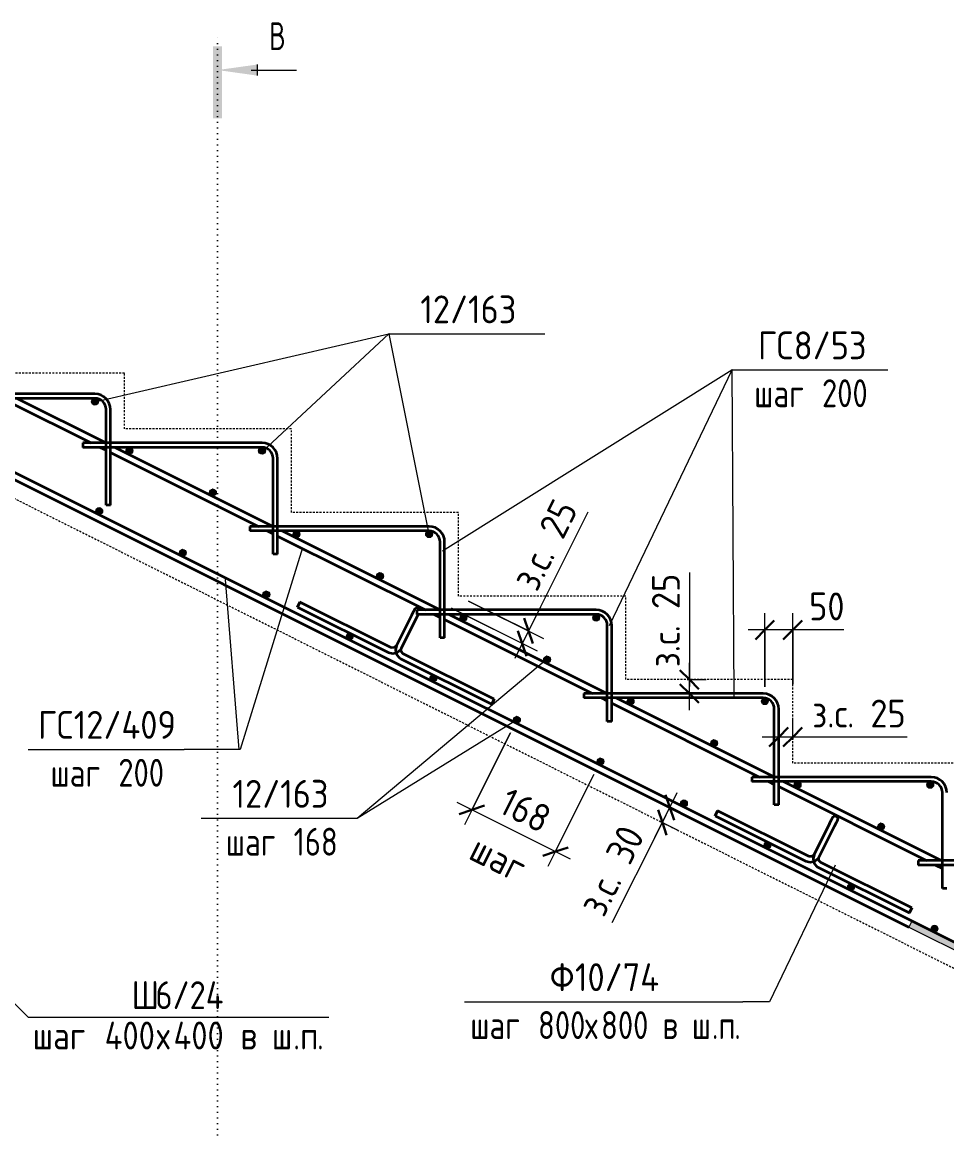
# Model space of a CAD drawing. Header units: millimetres. Extents: x -35194 to -15704, y -2621 to 78616.
# Drawn here: x -24624 to -22963, y -1434 to 560 of the extents above; entities that cross this region are included whole.
import ezdxf

# ---------------------------------------------------------------- set-up
doc = ezdxf.new("R2010")
doc.units = ezdxf.units.MM
doc.linetypes.add('01 Штриховая _4 мм_', pattern=[6, 3.5, -2.5])
doc.linetypes.add('04 Пунктир 10мм', pattern=[10, 0, -10])
for name, color, linetype, lineweight in [('AA_Dim', 7, 'Continuous', 9), ('AA_Dim-20', 7, 'Continuous', 9), ('AA_Oformlenie', 7, 'Continuous', 9), ('AA_Razrez', 7, 'Continuous', 9), ('AA_Vinoska', 7, 'Continuous', 9), ('KR_Armatura', 7, 'Continuous', 20), ('KR_Armatura_Tonkie', 7, 'Continuous', 20)]:
    doc.layers.add(name, color=color, linetype=linetype, lineweight=lineweight)
doc.layers.add('AF_Perekritie', color=7, linetype='Continuous', lineweight=60, true_color=0x006a35)
doc.layers.add('AF_Perekritie_Опалубка', color=7, linetype='Continuous', lineweight=60, true_color=0x006a35)
doc.styles.add('ISOCPEUR', font='isocpeur.TTF', dxfattribs={"width": 0.7, "height": 50})
doc.styles.add('ISOCPEUR_1', font='isocpeur.TTF', dxfattribs={"width": 0.9, "height": 50})
doc.styles.add('ISOCPEUR_2', font='isocpeur.TTF', dxfattribs={"width": 0.8, "height": 50})
doc.styles.add('ISOCPEUR_4', font='isocpeur.TTF', dxfattribs={"width": 0.85, "height": 50})
doc.dimstyles.new('00_Точн_3_знака__прозр__1', dxfattribs={"dimscale": 304.8, "dimtxt": 50.137748, "dimasz": 0.111549, "dimexe": 0.098425, "dimexo": 0.065617, "dimgap": 0.006562, "dimtad": 1, "dimdec": 3, "dimrnd": 0.001, "dimdsep": 46, "dimtxsty": 'ISOCPEUR_1', "dimblk1": 'OBLIQUE', "dimblk2": 'OBLIQUE', "dimsah": 1, "dimcen": 0.09, "dimdle": 0.098425, "dimazin": 0, "dimtfac": 1, "dimtdec": 4, "dimtix": 1, "dimtmove": 1, "dimatfit": 3, "dimfxl": 1, "dimtvp": 1, "dimtolj": 1, "dimtzin": 0, "dimlwd": 18, "dimlwe": 18, "dimarcsym": 2})
doc.dimstyles.new('05_Округл_1мм__прозр_', dxfattribs={"dimscale": 304.8, "dimtxt": 50.137748, "dimasz": 0.111549, "dimexe": 0.098425, "dimexo": 0.065617, "dimgap": 0.006562, "dimtad": 1, "dimdec": 0, "dimdsep": 46, "dimtxsty": 'ISOCPEUR_1', "dimblk1": 'OBLIQUE', "dimblk2": 'OBLIQUE', "dimsah": 1, "dimcen": 0.09, "dimdle": 0.098425, "dimazin": 0, "dimtfac": 1, "dimtdec": 4, "dimtix": 1, "dimtmove": 0, "dimatfit": 3, "dimfxl": 1, "dimtvp": 1, "dimtolj": 1, "dimtzin": 0, "dimlwd": 18, "dimlwe": 18, "dimarcsym": 2})

# ---------------------------------------------------------------- blocks, each defined once
blk = doc.blocks.new('Ktcnybwf - Лестница-3686718-А-А Арм')
at = {"layer": 'AF_Perekritie', "linetype": '01 Штриховая _4 мм_', "lineweight": 20}
for p, q in [((32180.1, -70), (31880.1, -70)), ((32180.1, -170), (32180.1, -70)), ((32480.1, -170), (32180.1, -170)), ((32480.1, -320), (32480.1, -170)), ((31880.1, -270), (31932.8, -270)), ((31932.8, -270), (34080.1, -1343.6)), ((32780.1, -320), (32480.1, -320)), ((32780.1, -470), (32780.1, -320)), ((33080.1, -470), (32780.1, -470)), ((33080.1, -620), (33080.1, -470)), ((33380.1, -620), (33080.1, -620)), ((33380.1, -770), (33380.1, -620)), ((33680.1, -770), (33380.1, -770)), ((33680.1, -920), (33680.1, -770)), ((33980.1, -920), (33680.1, -920)), ((33980.1, -1070), (33980.1, -920)), ((34280.1, -1070), (33980.1, -1070)), ((34280.1, -1340), (34280.1, -1070)), ((34080.1, -1343.6), (34080.1, -1340)), ((34080.1, -1340), (34122, -1340)), ((34134.6, -1340), (34280.1, -1340))]:
    blk.add_line(p, q, dxfattribs=at)
blk = doc.blocks.new('261_Лягушка _НесАрм_РабПлоск_ - 10 А240-3874233-А-А Арм')
at = {"layer": 'KR_Armatura_Tonkie', "lineweight": 35}
for p, q in [((32490.7, -489.7), (32495.2, -480.7)), ((32495.2, -480.7), (32490.7, -489.7)), ((32490.7, -489.7), (32654, -571.3)), ((32658.4, -562.4), (32495.2, -480.7)), ((32696.2, -503.6), (32668.5, -559)), ((32696.2, -503.6), (32668.5, -559)), ((32677.5, -563.5), (32705.2, -508)), ((32677.5, -563.5), (32705.2, -508)), ((32705.2, -508), (32707.7, -503)), ((32707.6, -503.2), (32705.2, -508)), ((32844, -655.2), (32680.8, -573.5)), ((32676.3, -582.5), (32839.6, -664.1)), ((32844, -655.2), (32839.6, -664.1)), ((32839.6, -664.1), (32844, -655.2))]:
    blk.add_line(p, q, dxfattribs=at)
at = {"layer": 'KR_Armatura_Tonkie', "lineweight": 35, "flags": 128}
for points in [[(32696.2, -503.6), (32699.2, -497.6), (32701.3, -493.5), (32701.8, -492.4)], [(32701.8, -492.4), (32701, -494.1), (32698.6, -498.7), (32696.2, -503.6)], [(32701.8, -492.4), (32705.2, -489.7), (32709.4, -490.7), (32711.3, -494.6), (32711.2, -495)], [(32654, -571.3), (32662, -573.2), (32670, -571.1), (32676.2, -565.7), (32677.5, -563.5)], [(32668.5, -559), (32664.6, -562.6), (32659.3, -562.7), (32658.4, -562.4)], [(32668.5, -559), (32666.7, -567), (32668.7, -575), (32674.2, -581.2), (32676.3, -582.5)], [(32680.8, -573.5), (32677.2, -569.6), (32677.1, -564.3), (32677.5, -563.5)]]:
    blk.add_lwpolyline(points, dxfattribs=at)
blk = doc.blocks.new('261_Лягушка _НесАрм_РабПлоск_ - 10 А240-V1-А-А Арм')
at = {"layer": 'KR_Armatura_Tonkie', "lineweight": 35}
for p, q in [((33240.7, -864.7), (33245.2, -855.7)), ((33245.2, -855.7), (33240.7, -864.7)), ((33408.4, -937.3), (33245.2, -855.7)), ((33240.7, -864.7), (33403.9, -946.3)), ((33446.2, -878.5), (33418.5, -934)), ((33446.2, -878.5), (33418.5, -934)), ((33427.4, -938.5), (33455.2, -883)), ((33427.4, -938.5), (33455.2, -883)), ((33594, -1030.1), (33430.8, -948.5)), ((33426.3, -957.5), (33589.5, -1039.1)), ((33594, -1030.1), (33589.5, -1039.1)), ((33589.5, -1039.1), (33594, -1030.1))]:
    blk.add_line(p, q, dxfattribs=at)
at = {"layer": 'KR_Armatura_Tonkie', "lineweight": 35, "flags": 128}
for points in [[(33446.2, -878.5), (33449.2, -872.6), (33451.3, -868.5), (33451.8, -867.4)], [(33451.8, -867.4), (33450.9, -869.1), (33448.6, -873.7), (33446.2, -878.5)], [(33451.8, -867.4), (33455.2, -864.7), (33459.4, -865.7), (33461.3, -869.5), (33460.7, -871.8)], [(33460.7, -871.8), (33459.9, -873.6), (33457.6, -878.2), (33455.2, -883)], [(33455.2, -883), (33458.1, -877.1), (33460.2, -872.9), (33460.7, -871.8)], [(33418.5, -934), (33414.6, -937.6), (33409.2, -937.7), (33408.4, -937.3)], [(33418.5, -934), (33416.6, -942), (33418.7, -950), (33424.1, -956.2), (33426.3, -957.5)], [(33403.9, -946.3), (33412, -948.1), (33420, -946.1), (33426.1, -940.6), (33427.4, -938.5)], [(33430.8, -948.5), (33427.2, -944.6), (33427.1, -939.3), (33427.4, -938.5)]]:
    blk.add_lwpolyline(points, dxfattribs=at)
blk = doc.blocks.new('079_Обозначение загиба стержня _ЭлУзла_ - Сплошные линии-3858659-А-А Арм')
at = {"layer": 'AA_Oformlenie'}
for points in [[(34107.5, -1323.7), (34112.8, -1313), (33594, -1053.7), (33588.6, -1064.5), (33978, -1259)], [(33976.5, -1238), (33994.6, -1213.5), (33985.1, -1208.8), (33978, -1232.8)], [(34136.1, -1350.6), (34135, -1341.3), (34132, -1332.6), (34127.1, -1324.7), (34120.6, -1318), (34112.8, -1313), (34107.5, -1323.7), (34113, -1327.3), (34117.7, -1332.1), (34121.2, -1337.7), (34123.3, -1344), (34124.1, -1350.6), (34125, -1350.6)]]:
    blk.add_hatch(color=256, dxfattribs=at).paths.add_polyline_path(points)
for p, q in [((33594, -1053.7), (33588.6, -1064.5)), ((33594, -1053.7), (33588.6, -1064.5)), ((34112.8, -1313), (33594, -1053.7)), ((34112.8, -1313), (33594, -1053.7)), ((33588.6, -1064.5), (34107.5, -1323.7)), ((33588.6, -1064.5), (34107.5, -1323.7)), ((33985.1, -1208.8), (33976.5, -1238)), ((33976.5, -1238), (33994.6, -1213.5)), ((33994.6, -1213.5), (33985.1, -1208.8)), ((34112.8, -1313), (34107.5, -1323.7)), ((34107.5, -1323.7), (34112.8, -1313)), ((34124.1, -1350.6), (34136.1, -1350.6))]:
    blk.add_line(p, q, dxfattribs=at)
for centre, radius, start, end in [((34124.1, -1278.2), 150, 106.5097, 118.7974), ((34124.1, -1278.2), 150, 90, 102.3712), ((34124.1, -1278.2), 150, 124.1972, 153.45), ((34094.1, -1350.6), 42, 360, 63.45), ((34094.1, -1350.6), 42, 360, 63.45), ((34094.1, -1350.6), 30, 360, 63.45), ((34094.1, -1350.6), 30, 360, 63.45)]:
    blk.add_arc(centre, radius, start, end, dxfattribs=at)
blk = doc.blocks.new('Разрез - Номер узла_ сзади-394133-А-А Арм')
at = {"layer": 'AA_Razrez'}
for points in [[(31020.2, 387.9), (31036.2, 387.9), (31036.2, 517), (31020.2, 517)], [(31099, 464.6), (31099, 484.4), (31028.3, 474.5)]]:
    blk.add_hatch(color=256, dxfattribs=at).paths.add_polyline_path(points)
for p, q in [((31099, 484.4), (31099, 464.6)), ((31088.3, 474.5), (31170.2, 474.5))]:
    blk.add_line(p, q, dxfattribs=at)
blk = doc.blocks.new('DIMBLOCK71-А-А Арм')
at = {"layer": 'AA_Dim-20', "color": 30, "lineweight": 18, "true_color": 0xff8000, "transparency": 16777216}
for p, q in [((-23290.2, -633), (-23290.2, -500.8)), ((-23240.2, -628.3), (-23240.2, -500.8)), ((-23210.2, -530.8), (-23320.2, -530.8)), ((-23290.2, -530.8), (-23290.2, -633)), ((-23230.7, -530.8), (-23265.2, -530.8)), ((-23240.2, -530.8), (-23240.2, -628.3)), ((-23148.3, -530.8), (-23230.7, -530.8))]:
    blk.add_line(p, q, dxfattribs=at)
at = {"layer": 'AA_Dim-20', "color": 30, "lineweight": 30, "true_color": 0xff8000, "transparency": 16777216}
for p, q in [((-23290.2, -530.8), (-23273.2, -513.8)), ((-23240.2, -530.8), (-23223.2, -513.8)), ((-23290.2, -530.8), (-23307.2, -547.8)), ((-23240.2, -530.8), (-23257.2, -547.8))]:
    blk.add_line(p, q, dxfattribs=at)
at = {"layer": 'AA_Dim-20', "color": 0, "lineweight": 18, "transparency": 16777216, "insert": (-23210.7, -463.6), "char_height": 50, "width": 74.923, "attachment_point": 1, "line_spacing_factor": 1.135194, "style": 'ISOCPEUR_1'}
blk.add_mtext('50', dxfattribs=at)
blk = doc.blocks.new('_Oblique')
at = {"color": 0, "linetype": 'ByBlock', "lineweight": -2}
blk.add_line((-0.5, -0.5), (0.5, 0.5), dxfattribs=at)
blk = doc.blocks.new('DIMBLOCK72-А-А Арм')
at = {"layer": 'AA_Dim-20', "color": 30, "lineweight": 18, "true_color": 0xff8000, "transparency": 16777216}
for p, q in [((-23608.1, -319.4), (-23693.2, -489.6)), ((-23853, -491.5), (-23699.1, -568.5)), ((-23725.9, -555.1), (-23853, -491.5)), ((-23822.3, -478.9), (-23687.9, -546.1)), ((-23714.7, -532.7), (-23822.3, -478.9)), ((-23693.2, -489.6), (-23720.3, -543.9)), ((-23701.3, -505.9), (-23739.3, -581.9))]:
    blk.add_line(p, q, dxfattribs=at)
at = {"layer": 'AA_Dim-20', "color": 30, "lineweight": 30, "true_color": 0xff8000, "transparency": 16777216}
for p, q in [((-23714.7, -532.7), (-23722.4, -509.9)), ((-23725.9, -555.1), (-23733.5, -532.3)), ((-23714.7, -532.7), (-23707.1, -555.5)), ((-23725.9, -555.1), (-23718.3, -577.9))]:
    blk.add_line(p, q, dxfattribs=at)
at = {"layer": 'AA_Dim-20', "color": 0, "lineweight": 18, "transparency": 16777216, "insert": (-23744.3, -441.7), "char_height": 50, "width": 204.335, "attachment_point": 1, "rotation": 63.4349, "line_spacing_factor": 1.135194, "style": 'ISOCPEUR_1'}
blk.add_mtext('з.с. 25', dxfattribs=at)
blk = doc.blocks.new('DIMBLOCK75-А-А Арм')
at = {"layer": 'AA_Dim-20', "color": 98, "lineweight": 18, "true_color": 0x005500, "transparency": 16777216}
for p, q in [((-23747, -715.6), (-23829.6, -880.7)), ((-23816.2, -853.9), (-23747, -715.6)), ((-23597, -790.6), (-23679.6, -955.7)), ((-23666.2, -928.9), (-23597, -790.6)), ((-23639.3, -942.3), (-23843, -840.5))]:
    blk.add_line(p, q, dxfattribs=at)
at = {"layer": 'AA_Dim-20', "color": 98, "lineweight": 30, "true_color": 0x005500, "transparency": 16777216}
for p, q in [((-23816.2, -853.9), (-23839, -861.5)), ((-23816.2, -853.9), (-23793.4, -846.3)), ((-23666.2, -928.9), (-23689, -936.5)), ((-23666.2, -928.9), (-23643.4, -921.3))]:
    blk.add_line(p, q, dxfattribs=at)
at = {"layer": 'AA_Dim-20', "color": 0, "lineweight": 18, "transparency": 16777216, "char_height": 50, "attachment_point": 1, "rotation": 333.4349, "line_spacing_factor": 1.135194, "style": 'ISOCPEUR_1'}
for s, insert, width in [('168', (-23748.8, -812.5), 101.032), ('шаг', (-23802.6, -895.8), 127.142)]:
    blk.add_mtext(s, dxfattribs=dict(at, insert=insert, width=width))
blk = doc.blocks.new('042_М_Арматуры - Диам длина поз _ Шаг-2260295-А-А Арм')
at = {"layer": 'AA_Vinoska'}
blk.add_line((30652.1, -636), (30932.1, -636), dxfattribs=at)
blk = doc.blocks.new('042_М_Арматуры - Диам длина поз _ Комментарий-2260297-А-А Арм')
at = {"layer": 'AA_Vinoska'}
blk.add_line((33600.8, -2220.4), (33880.8, -2220.4), dxfattribs=at)
blk = doc.blocks.new('042_М_Арматуры - Диам длина поз _ Комментарий полка 25-3827468-А-А Арм')
at = {"layer": 'AA_Vinoska'}
blk.add_line((30837.2, -429.9), (31337.2, -429.9), dxfattribs=at)
blk = doc.blocks.new('044_М_Универсальная с полкой - Марка_Комментарий полка 27-3828024-А-А Арм')
at = {"layer": 'AA_Vinoska'}
blk.add_line((30652.1, -1180.6), (31192.1, -1180.6), dxfattribs=at)
blk = doc.blocks.new('DIMBLOCK82-А-А Арм')
at = {"layer": 'AA_Dim-20', "color": 30, "lineweight": 18, "true_color": 0xff8000, "transparency": 16777216}
for p, q in [((-23425.8, -427.5), (-23425.8, -617.8)), ((-23425.8, -675), (-23425.8, -590)), ((-23425.8, -617.8), (-23425.8, -632.5)), ((-23429.8, -620), (-23395.8, -620)), ((-23425.8, -620), (-23429.8, -620)), ((-23429.8, -645), (-23395.8, -645)), ((-23425.8, -645), (-23429.8, -645))]:
    blk.add_line(p, q, dxfattribs=at)
at = {"layer": 'AA_Dim-20', "color": 30, "lineweight": 30, "true_color": 0xff8000, "transparency": 16777216}
for p, q in [((-23425.8, -620), (-23442.8, -603)), ((-23425.8, -645), (-23442.8, -628)), ((-23425.8, -620), (-23408.8, -637)), ((-23425.8, -645), (-23408.8, -662))]:
    blk.add_line(p, q, dxfattribs=at)
at = {"layer": 'AA_Dim-20', "color": 0, "lineweight": 18, "transparency": 16777216, "insert": (-23492.9, -597.8), "char_height": 50, "width": 204.335, "attachment_point": 1, "rotation": 90, "line_spacing_factor": 1.135194, "style": 'ISOCPEUR_1'}
blk.add_mtext('з.с. 25', dxfattribs=at)
blk = doc.blocks.new('DIMBLOCK83-А-А Арм')
at = {"layer": 'AA_Dim-20', "color": 30, "lineweight": 18, "true_color": 0xff8000, "transparency": 16777216}
for p, q in [((-23265.2, -727.2), (-23265.2, -693.1)), ((-23240.2, -727.2), (-23240.2, -693.1)), ((-23210.2, -723.1), (-23295.2, -723.1)), ((-23265.2, -723.1), (-23265.2, -727.2)), ((-23225.1, -723.1), (-23252.7, -723.1)), ((-23240.2, -723.1), (-23240.2, -727.2)), ((-23034.8, -723.1), (-23225.1, -723.1))]:
    blk.add_line(p, q, dxfattribs=at)
at = {"layer": 'AA_Dim-20', "color": 30, "lineweight": 30, "true_color": 0xff8000, "transparency": 16777216}
for p, q in [((-23265.2, -723.1), (-23248.2, -706.1)), ((-23240.2, -723.1), (-23223.2, -706.1)), ((-23265.2, -723.1), (-23282.2, -740.1)), ((-23240.2, -723.1), (-23257.2, -740.1))]:
    blk.add_line(p, q, dxfattribs=at)
at = {"layer": 'AA_Dim-20', "color": 0, "lineweight": 18, "transparency": 16777216, "insert": (-23205.1, -656), "char_height": 50, "width": 204.335, "attachment_point": 1, "line_spacing_factor": 1.135194, "style": 'ISOCPEUR_1'}
blk.add_mtext('з.с. 25', dxfattribs=at)
blk = doc.blocks.new('DIMBLOCK84-А-А Арм')
at = {"layer": 'AA_Dim-20', "color": 30, "lineweight": 18, "true_color": 0xff8000, "transparency": 16777216}
for p, q in [((-23487.6, -903.4), (-23447.4, -822.9)), ((-23464.4, -848), (-23433.9, -863.2)), ((-23460.8, -849.8), (-23464.4, -848)), ((-23479, -886.2), (-23467.5, -863.2)), ((-23477.8, -874.8), (-23447.4, -890)), ((-23474.2, -876.6), (-23477.8, -874.8)), ((-23564.1, -1056.4), (-23479, -886.2))]:
    blk.add_line(p, q, dxfattribs=at)
at = {"layer": 'AA_Dim-20', "color": 30, "lineweight": 30, "true_color": 0xff8000, "transparency": 16777216}
for p, q in [((-23460.8, -849.8), (-23468.4, -827)), ((-23474.2, -876.6), (-23481.8, -853.8)), ((-23460.8, -849.8), (-23453.2, -872.6)), ((-23474.2, -876.6), (-23466.6, -899.4))]:
    blk.add_line(p, q, dxfattribs=at)
at = {"layer": 'AA_Dim-20', "color": 0, "lineweight": 18, "transparency": 16777216, "insert": (-23624.2, -1026.4), "char_height": 50, "width": 204.335, "attachment_point": 1, "rotation": 63.4349, "line_spacing_factor": 1.135194, "style": 'ISOCPEUR_1'}
blk.add_mtext('з.с. 30', dxfattribs=at)

msp = doc.modelspace()

# ---------------------------------------------------------------- hatches: boundary and pattern name
at = {"layer": 'KR_Armatura'}
h = msp.add_hatch(color=256, dxfattribs=at)
edge = h.paths.add_edge_path()
edge.add_arc((-24493.1665, -121), 6, 0, 360)
for points in [[(-24496.1665, -126.1962), (-24490.1665, -126.1962), (-24487.1665, -121), (-24490.1665, -115.8038), (-24496.1665, -115.8038), (-24499.1665, -121)], [(-24430.9062, -215.0987), (-24425.8991, -211.7928), (-24426.2586, -205.8035), (-24431.6252, -203.1203), (-24436.6322, -206.4262), (-24436.2727, -212.4154)], [(-24196.1665, -214.1962), (-24190.1665, -214.1962), (-24187.1665, -209), (-24190.1665, -203.8038), (-24196.1665, -203.8038), (-24199.1665, -209)], [(-24280.9107, -290.0964), (-24275.9037, -286.7905), (-24276.2632, -280.8013), (-24281.6297, -278.118), (-24286.6368, -281.4239), (-24286.2773, -287.4131)], [(-24485.0186, -323.3241), (-24480.0115, -320.0182), (-24480.371, -314.029), (-24485.7375, -311.3457), (-24490.7446, -314.6516), (-24490.3851, -320.6409)], [(-24130.9153, -365.0941), (-24125.9082, -361.7882), (-24126.2677, -355.799), (-24131.6343, -353.1157), (-24136.6414, -356.4216), (-24136.2819, -362.4109)], [(-23896.1665, -364.1962), (-23890.1665, -364.1962), (-23887.1665, -359), (-23890.1665, -353.8038), (-23896.1665, -353.8038), (-23899.1665, -359)], [(-24335.0231, -398.3219), (-24330.016, -395.0159), (-24330.3755, -389.0267), (-24335.7421, -386.3434), (-24340.7492, -389.6494), (-24340.3897, -395.6386)], [(-23980.9199, -440.0919), (-23975.9128, -436.7859), (-23976.2723, -430.7967), (-23981.6388, -428.1134), (-23986.6459, -431.4194), (-23986.2864, -437.4086)], [(-24185.0277, -473.3196), (-24180.0206, -470.0136), (-24180.3801, -464.0244), (-24185.7467, -461.3411), (-24190.7537, -464.6471), (-24190.3942, -470.6363)], [(-23830.9244, -515.0896), (-23825.9174, -511.7836), (-23826.2768, -505.7944), (-23831.6434, -503.1111), (-23836.6505, -506.4171), (-23836.291, -512.4063)], [(-23596.1665, -514.1962), (-23590.1665, -514.1962), (-23587.1665, -509), (-23590.1665, -503.8038), (-23596.1665, -503.8038), (-23599.1665, -509)], [(-24035.0322, -548.3173), (-24030.0252, -545.0114), (-24030.3847, -539.0221), (-24035.7512, -536.3389), (-24040.7583, -539.6448), (-24040.3988, -545.634)], [(-23680.929, -590.0873), (-23675.9219, -586.7814), (-23676.2814, -580.7921), (-23681.648, -578.1089), (-23686.655, -581.4148), (-23686.2955, -587.404)], [(-23885.0368, -623.315), (-23880.0297, -620.0091), (-23880.3892, -614.0199), (-23885.7558, -611.3366), (-23890.7629, -614.6425), (-23890.4034, -620.6317)], [(-23530.9335, -665.085), (-23525.9265, -661.7791), (-23526.286, -655.7899), (-23531.6525, -653.1066), (-23536.6596, -656.4125), (-23536.3001, -662.4017)], [(-23293.1665, -664.1962), (-23287.1665, -664.1962), (-23284.1665, -659), (-23287.1665, -653.8038), (-23293.1665, -653.8038), (-23296.1665, -659)], [(-23735.0414, -698.3127), (-23730.0343, -695.0068), (-23730.3938, -689.0176), (-23735.7603, -686.3343), (-23740.7674, -689.6402), (-23740.4079, -695.6295)], [(-23380.9381, -740.0827), (-23375.931, -736.7768), (-23376.2905, -730.7876), (-23381.6571, -728.1043), (-23386.6642, -731.4102), (-23386.3047, -737.3995)], [(-23585.0459, -773.3105), (-23580.0388, -770.0045), (-23580.3983, -764.0153), (-23585.7649, -761.332), (-23590.772, -764.638), (-23590.4125, -770.6272)], [(-23230.9427, -815.0805), (-23225.9356, -811.7745), (-23226.2951, -805.7853), (-23231.6616, -803.102), (-23236.6687, -806.408), (-23236.3092, -812.3972)], [(-22996.1665, -814.1962), (-22990.1665, -814.1962), (-22987.1665, -809), (-22990.1665, -803.8038), (-22996.1665, -803.8038), (-22999.1665, -809)], [(-23435.0505, -848.3082), (-23430.0434, -845.0022), (-23430.4029, -839.013), (-23435.7695, -836.3297), (-23440.7765, -839.6357), (-23440.417, -845.6249)], [(-23080.9472, -890.0782), (-23075.9402, -886.7722), (-23076.2996, -880.783), (-23081.6662, -878.0997), (-23086.6733, -881.4057), (-23086.3138, -887.3949)], [(-23285.055, -923.3059), (-23280.048, -920), (-23280.4075, -914.0107), (-23285.774, -911.3275), (-23290.7811, -914.6334), (-23290.4216, -920.6226)], [(-23135.0596, -998.3036), (-23130.0525, -994.9977), (-23130.412, -989.0085), (-23135.7786, -986.3252), (-23140.7857, -989.6311), (-23140.4262, -995.6203)], [(-22985.0642, -1073.3013), (-22980.0571, -1069.9954), (-22980.4166, -1064.0062), (-22985.7831, -1061.3229), (-22990.7902, -1064.6288), (-22990.4307, -1070.6181)]]:
    msp.add_hatch(color=256, dxfattribs=at).paths.add_polyline_path(points)
h = msp.add_hatch(color=256, dxfattribs=at)
edge = h.paths.add_edge_path()
edge.add_arc((-24431.2657, -209.1095), 6, 0, 360)
h = msp.add_hatch(color=256, dxfattribs=at)
edge = h.paths.add_edge_path()
edge.add_arc((-24193.1665, -209), 6, 0, 360)
h = msp.add_hatch(color=256, dxfattribs=at)
edge = h.paths.add_edge_path()
edge.add_arc((-24281.2702, -284.1072), 6, 0, 360)
h = msp.add_hatch(color=256, dxfattribs=at)
edge = h.paths.add_edge_path()
edge.add_arc((-24485.3781, -317.3349), 6, 0, 360)
h = msp.add_hatch(color=256, dxfattribs=at)
edge = h.paths.add_edge_path()
edge.add_arc((-24131.2748, -359.1049), 6, 0, 360)
h = msp.add_hatch(color=256, dxfattribs=at)
edge = h.paths.add_edge_path()
edge.add_arc((-23893.1665, -359), 6, 0, 360)
h = msp.add_hatch(color=256, dxfattribs=at)
edge = h.paths.add_edge_path()
edge.add_arc((-24335.3826, -392.3326), 6, 0, 360)
h = msp.add_hatch(color=256, dxfattribs=at)
edge = h.paths.add_edge_path()
edge.add_arc((-23981.2794, -434.1026), 6, 0, 360)
h = msp.add_hatch(color=256, dxfattribs=at)
edge = h.paths.add_edge_path()
edge.add_arc((-24185.3872, -467.3304), 6, 0, 360)
h = msp.add_hatch(color=256, dxfattribs=at)
edge = h.paths.add_edge_path()
edge.add_arc((-23831.2839, -509.1004), 6, 0, 360)
h = msp.add_hatch(color=256, dxfattribs=at)
edge = h.paths.add_edge_path()
edge.add_arc((-23593.1665, -509), 6, 0, 360)
h = msp.add_hatch(color=256, dxfattribs=at)
edge = h.paths.add_edge_path()
edge.add_arc((-24035.3917, -542.3281), 6, 0, 360)
h = msp.add_hatch(color=256, dxfattribs=at)
edge = h.paths.add_edge_path()
edge.add_arc((-23681.2885, -584.0981), 6, 0, 360)
h = msp.add_hatch(color=256, dxfattribs=at)
edge = h.paths.add_edge_path()
edge.add_arc((-23885.3963, -617.3258), 6, 0, 360)
h = msp.add_hatch(color=256, dxfattribs=at)
edge = h.paths.add_edge_path()
edge.add_arc((-23531.293, -659.0958), 6, 0, 360)
h = msp.add_hatch(color=256, dxfattribs=at)
edge = h.paths.add_edge_path()
edge.add_arc((-23290.1665, -659), 6, 0, 360)
h = msp.add_hatch(color=256, dxfattribs=at)
edge = h.paths.add_edge_path()
edge.add_arc((-23735.4009, -692.3235), 6, 0, 360)
h = msp.add_hatch(color=256, dxfattribs=at)
edge = h.paths.add_edge_path()
edge.add_arc((-23381.2976, -734.0935), 6, 0, 360)
h = msp.add_hatch(color=256, dxfattribs=at)
edge = h.paths.add_edge_path()
edge.add_arc((-23585.4054, -767.3212), 6, 0, 360)
h = msp.add_hatch(color=256, dxfattribs=at)
edge = h.paths.add_edge_path()
edge.add_arc((-23231.3022, -809.0912), 6, 0, 360)
h = msp.add_hatch(color=256, dxfattribs=at)
edge = h.paths.add_edge_path()
edge.add_arc((-22993.1665, -809), 6, 0, 360)
h = msp.add_hatch(color=256, dxfattribs=at)
edge = h.paths.add_edge_path()
edge.add_arc((-23435.41, -842.319), 6, 0, 360)
h = msp.add_hatch(color=256, dxfattribs=at)
edge = h.paths.add_edge_path()
edge.add_arc((-23081.3067, -884.089), 6, 0, 360)
h = msp.add_hatch(color=256, dxfattribs=at)
edge = h.paths.add_edge_path()
edge.add_arc((-23285.4145, -917.3167), 6, 0, 360)
h = msp.add_hatch(color=256, dxfattribs=at)
edge = h.paths.add_edge_path()
edge.add_arc((-23135.4191, -992.3144), 6, 0, 360)
h = msp.add_hatch(color=256, dxfattribs=at)
edge = h.paths.add_edge_path()
edge.add_arc((-22985.4237, -1067.3121), 6, 0, 360)

# ---------------------------------------------------------------- linework, layer by layer
at = {"layer": 'AA_Razrez', "color": 7, "linetype": '04 Пунктир 10мм', "true_color": 0xffffff}
msp.add_line((-24272.8321, -2548.2679), (-24272.8321, 534.4979), dxfattribs=at)
at = {"layer": 'AA_Vinoska'}
for p, q in [((-24493.1665, -121), (-23965.155, 0.8077)), ((-24191.9653, -209.6853), (-23965.155, 0.8077)), ((-23964.7253, 0.8077), (-23965.155, 0.8077)), ((-23893.1665, -359), (-23964.7253, 0.8077)), ((-23869.1685, -388.5362), (-23349.3797, -63.8693)), ((-23569.1685, -523), (-23349.1576, -63.8693)), ((-23349.1576, -63.8693), (-23349.3797, -63.8693)), ((-23349.1453, -63.8693), (-23349.3797, -63.8693)), ((-23345.0355, -650.3597), (-23349.1453, -63.8693)), ((-24120.3132, -383.605), (-24232.474, -745.3236)), ((-24259.5896, -440.2259), (-24234.5996, -745.3236)), ((-23682.0766, -584.0535), (-24022.4382, -869.1697)), ((-23734.6392, -691.4607), (-24022.4382, -869.1697)), ((-24232.474, -745.3236), (-24332.9989, -745.3236)), ((-24234.5996, -745.3236), (-24332.9989, -745.3236)), ((-23163.9469, -953.1097), (-23281.8794, -1198.4184)), ((-24780.5112, -1062.1707), (-24612.9989, -1226.2339)), ((-23281.8794, -1198.4184), (-23329.5973, -1198.4184))]:
    msp.add_line(p, q, dxfattribs=at)
at = {"layer": 'KR_Armatura'}
for p, q in [((-24496.1665, -115.8038), (-24499.1665, -121)), ((-24490.1665, -115.8038), (-24496.1665, -115.8038)), ((-24487.1665, -121), (-24490.1665, -115.8038)), ((-24499.1665, -121), (-24496.1665, -126.1962)), ((-24496.1665, -126.1962), (-24490.1665, -126.1962)), ((-24490.1665, -126.1962), (-24487.1665, -121)), ((-24431.6252, -203.1203), (-24436.6322, -206.4262)), ((-24436.6322, -206.4262), (-24436.2727, -212.4154)), ((-24436.2727, -212.4154), (-24430.9062, -215.0987)), ((-24426.2586, -205.8035), (-24431.6252, -203.1203)), ((-24430.9062, -215.0987), (-24425.8991, -211.7928)), ((-24425.8991, -211.7928), (-24426.2586, -205.8035)), ((-24196.1665, -203.8038), (-24199.1665, -209)), ((-24199.1665, -209), (-24196.1665, -214.1962)), ((-24190.1665, -203.8038), (-24196.1665, -203.8038)), ((-24196.1665, -214.1962), (-24190.1665, -214.1962)), ((-24187.1665, -209), (-24190.1665, -203.8038)), ((-24190.1665, -214.1962), (-24187.1665, -209)), ((-24281.6297, -278.118), (-24286.6368, -281.4239)), ((-24276.2632, -280.8013), (-24281.6297, -278.118)), ((-24286.6368, -281.4239), (-24286.2773, -287.4131)), ((-24286.2773, -287.4131), (-24280.9107, -290.0964)), ((-24280.9107, -290.0964), (-24275.9037, -286.7905)), ((-24275.9037, -286.7905), (-24276.2632, -280.8013)), ((-24485.7375, -311.3457), (-24490.7446, -314.6516)), ((-24490.7446, -314.6516), (-24490.3851, -320.6409)), ((-24480.371, -314.029), (-24485.7375, -311.3457)), ((-24480.0115, -320.0182), (-24480.371, -314.029)), ((-24490.3851, -320.6409), (-24485.0186, -323.3241)), ((-24485.0186, -323.3241), (-24480.0115, -320.0182)), ((-24131.6343, -353.1157), (-24136.6414, -356.4216)), ((-24136.6414, -356.4216), (-24136.2819, -362.4109)), ((-24126.2677, -355.799), (-24131.6343, -353.1157)), ((-24125.9082, -361.7882), (-24126.2677, -355.799)), ((-23896.1665, -353.8038), (-23899.1665, -359)), ((-23890.1665, -353.8038), (-23896.1665, -353.8038)), ((-23887.1665, -359), (-23890.1665, -353.8038)), ((-24136.2819, -362.4109), (-24130.9153, -365.0941)), ((-24130.9153, -365.0941), (-24125.9082, -361.7882)), ((-23899.1665, -359), (-23896.1665, -364.1962)), ((-23896.1665, -364.1962), (-23890.1665, -364.1962)), ((-23890.1665, -364.1962), (-23887.1665, -359)), ((-24335.7421, -386.3434), (-24340.7492, -389.6494)), ((-24340.7492, -389.6494), (-24340.3897, -395.6386)), ((-24340.3897, -395.6386), (-24335.0231, -398.3219)), ((-24330.3755, -389.0267), (-24335.7421, -386.3434)), ((-24335.0231, -398.3219), (-24330.016, -395.0159)), ((-24330.016, -395.0159), (-24330.3755, -389.0267)), ((-23981.6388, -428.1134), (-23986.6459, -431.4194)), ((-23986.6459, -431.4194), (-23986.2864, -437.4086)), ((-23986.2864, -437.4086), (-23980.9199, -440.0919)), ((-23976.2723, -430.7967), (-23981.6388, -428.1134)), ((-23980.9199, -440.0919), (-23975.9128, -436.7859)), ((-23975.9128, -436.7859), (-23976.2723, -430.7967)), ((-24185.7467, -461.3411), (-24190.7537, -464.6471)), ((-24190.7537, -464.6471), (-24190.3942, -470.6363)), ((-24190.3942, -470.6363), (-24185.0277, -473.3196)), ((-24180.3801, -464.0244), (-24185.7467, -461.3411)), ((-24185.0277, -473.3196), (-24180.0206, -470.0136)), ((-24180.0206, -470.0136), (-24180.3801, -464.0244)), ((-23831.6434, -503.1111), (-23836.6505, -506.4171)), ((-23836.6505, -506.4171), (-23836.291, -512.4063)), ((-23836.291, -512.4063), (-23830.9244, -515.0896)), ((-23826.2768, -505.7944), (-23831.6434, -503.1111)), ((-23830.9244, -515.0896), (-23825.9174, -511.7836)), ((-23825.9174, -511.7836), (-23826.2768, -505.7944)), ((-23596.1665, -503.8038), (-23599.1665, -509)), ((-23599.1665, -509), (-23596.1665, -514.1962)), ((-23590.1665, -503.8038), (-23596.1665, -503.8038)), ((-23596.1665, -514.1962), (-23590.1665, -514.1962)), ((-23587.1665, -509), (-23590.1665, -503.8038)), ((-23590.1665, -514.1962), (-23587.1665, -509)), ((-24035.7512, -536.3389), (-24040.7583, -539.6448)), ((-24030.3847, -539.0221), (-24035.7512, -536.3389)), ((-24040.7583, -539.6448), (-24040.3988, -545.634)), ((-24040.3988, -545.634), (-24035.0322, -548.3173)), ((-24035.0322, -548.3173), (-24030.0252, -545.0114)), ((-24030.0252, -545.0114), (-24030.3847, -539.0221)), ((-23681.648, -578.1089), (-23686.655, -581.4148)), ((-23676.2814, -580.7921), (-23681.648, -578.1089)), ((-23686.655, -581.4148), (-23686.2955, -587.404)), ((-23686.2955, -587.404), (-23680.929, -590.0873)), ((-23680.929, -590.0873), (-23675.9219, -586.7814)), ((-23675.9219, -586.7814), (-23676.2814, -580.7921)), ((-23885.7558, -611.3366), (-23890.7629, -614.6425)), ((-23890.7629, -614.6425), (-23890.4034, -620.6317)), ((-23880.3892, -614.0199), (-23885.7558, -611.3366)), ((-23880.0297, -620.0091), (-23880.3892, -614.0199)), ((-23890.4034, -620.6317), (-23885.0368, -623.315)), ((-23885.0368, -623.315), (-23880.0297, -620.0091)), ((-23531.6525, -653.1066), (-23536.6596, -656.4125)), ((-23536.6596, -656.4125), (-23536.3001, -662.4017)), ((-23526.286, -655.7899), (-23531.6525, -653.1066)), ((-23525.9265, -661.7791), (-23526.286, -655.7899)), ((-23293.1665, -653.8038), (-23296.1665, -659)), ((-23287.1665, -653.8038), (-23293.1665, -653.8038)), ((-23284.1665, -659), (-23287.1665, -653.8038)), ((-23536.3001, -662.4017), (-23530.9335, -665.085)), ((-23530.9335, -665.085), (-23525.9265, -661.7791)), ((-23296.1665, -659), (-23293.1665, -664.1962)), ((-23293.1665, -664.1962), (-23287.1665, -664.1962)), ((-23287.1665, -664.1962), (-23284.1665, -659)), ((-23735.7603, -686.3343), (-23740.7674, -689.6402)), ((-23740.7674, -689.6402), (-23740.4079, -695.6295)), ((-23740.4079, -695.6295), (-23735.0414, -698.3127)), ((-23730.3938, -689.0176), (-23735.7603, -686.3343)), ((-23735.0414, -698.3127), (-23730.0343, -695.0068)), ((-23730.0343, -695.0068), (-23730.3938, -689.0176)), ((-23381.6571, -728.1043), (-23386.6642, -731.4102)), ((-23386.6642, -731.4102), (-23386.3047, -737.3995)), ((-23386.3047, -737.3995), (-23380.9381, -740.0827)), ((-23376.2905, -730.7876), (-23381.6571, -728.1043)), ((-23380.9381, -740.0827), (-23375.931, -736.7768)), ((-23375.931, -736.7768), (-23376.2905, -730.7876)), ((-23585.7649, -761.332), (-23590.772, -764.638)), ((-23590.772, -764.638), (-23590.4125, -770.6272)), ((-23590.4125, -770.6272), (-23585.0459, -773.3105)), ((-23580.3983, -764.0153), (-23585.7649, -761.332)), ((-23585.0459, -773.3105), (-23580.0388, -770.0045)), ((-23580.0388, -770.0045), (-23580.3983, -764.0153)), ((-23231.6616, -803.102), (-23236.6687, -806.408)), ((-23236.6687, -806.408), (-23236.3092, -812.3972)), ((-23236.3092, -812.3972), (-23230.9427, -815.0805)), ((-23226.2951, -805.7853), (-23231.6616, -803.102)), ((-23230.9427, -815.0805), (-23225.9356, -811.7745)), ((-23225.9356, -811.7745), (-23226.2951, -805.7853)), ((-22996.1665, -803.8038), (-22999.1665, -809)), ((-22999.1665, -809), (-22996.1665, -814.1962)), ((-22990.1665, -803.8038), (-22996.1665, -803.8038)), ((-22996.1665, -814.1962), (-22990.1665, -814.1962)), ((-22987.1665, -809), (-22990.1665, -803.8038)), ((-22990.1665, -814.1962), (-22987.1665, -809)), ((-23435.7695, -836.3297), (-23440.7765, -839.6357)), ((-23430.4029, -839.013), (-23435.7695, -836.3297)), ((-23440.7765, -839.6357), (-23440.417, -845.6249)), ((-23440.417, -845.6249), (-23435.0505, -848.3082)), ((-23435.0505, -848.3082), (-23430.0434, -845.0022)), ((-23430.0434, -845.0022), (-23430.4029, -839.013)), ((-23081.6662, -878.0997), (-23086.6733, -881.4057)), ((-23086.6733, -881.4057), (-23086.3138, -887.3949)), ((-23086.3138, -887.3949), (-23080.9472, -890.0782)), ((-23076.2996, -880.783), (-23081.6662, -878.0997)), ((-23080.9472, -890.0782), (-23075.9402, -886.7722)), ((-23075.9402, -886.7722), (-23076.2996, -880.783)), ((-23285.774, -911.3275), (-23290.7811, -914.6334)), ((-23290.7811, -914.6334), (-23290.4216, -920.6226)), ((-23280.4075, -914.0107), (-23285.774, -911.3275)), ((-23280.048, -920), (-23280.4075, -914.0107)), ((-23290.4216, -920.6226), (-23285.055, -923.3059)), ((-23285.055, -923.3059), (-23280.048, -920)), ((-23135.7786, -986.3252), (-23140.7857, -989.6311)), ((-23140.7857, -989.6311), (-23140.4262, -995.6203)), ((-23140.4262, -995.6203), (-23135.0596, -998.3036)), ((-23130.412, -989.0085), (-23135.7786, -986.3252)), ((-23135.0596, -998.3036), (-23130.0525, -994.9977)), ((-23130.0525, -994.9977), (-23130.412, -989.0085)), ((-22985.7831, -1061.3229), (-22990.7902, -1064.6288)), ((-22990.7902, -1064.6288), (-22990.4307, -1070.6181)), ((-22990.4307, -1070.6181), (-22985.0642, -1073.3013)), ((-22980.4166, -1064.0062), (-22985.7831, -1061.3229)), ((-22985.0642, -1073.3013), (-22980.0571, -1069.9954)), ((-22980.0571, -1069.9954), (-22980.4166, -1064.0062))]:
    msp.add_line(p, q, dxfattribs=at)
for centre in [(-24493.1665, -121), (-24431.2657, -209.1095), (-24193.1665, -209), (-24281.2702, -284.1072), (-24485.3781, -317.3349), (-24131.2748, -359.1049), (-23893.1665, -359), (-24335.3826, -392.3326), (-23981.2794, -434.1026), (-24185.3872, -467.3304), (-23831.2839, -509.1004), (-23593.1665, -509), (-24035.3917, -542.3281), (-23681.2885, -584.0981), (-23885.3963, -617.3258), (-23531.293, -659.0958), (-23290.1665, -659), (-23735.4009, -692.3235), (-23381.2976, -734.0935), (-23585.4054, -767.3212), (-23231.3022, -809.0912), (-22993.1665, -809), (-23435.41, -842.319), (-23081.3067, -884.089), (-23285.4145, -917.3167), (-23135.4191, -992.3144), (-22985.4237, -1067.3121)]:
    msp.add_circle(centre, 6, dxfattribs=at)
at = {"layer": 'KR_Armatura_Tonkie', "lineweight": 35}
for p, q in [((-24493.1685, -107), (-24815.1685, -107)), ((-24493.1685, -115), (-24802.0739, -115)), ((-24632.9011, -115), (-24473.1685, -194.8663)), ((-24645.3995, -122.1672), (-24499.7339, -195)), ((-24473.1685, -307), (-24473.1685, -135)), ((-24465.1685, -307), (-24465.1685, -135)), ((-24193.1685, -195), (-24515.1685, -195)), ((-24515.1685, -195), (-24515.1685, -203)), ((-24193.1685, -203), (-24515.1685, -203)), ((-24483.7339, -203), (-24473.1685, -208.2827)), ((-24465.1685, -212.2827), (-24199.7339, -345)), ((-24456.9011, -203), (-24173.1685, -344.8663)), ((-24668.6013, -232.434), (-22471.4367, -1331.0094)), ((-24173.1685, -395), (-24173.1685, -223)), ((-24165.1685, -395), (-24165.1685, -223)), ((-24673.9678, -243.1672), (-23031.5405, -1064.3756)), ((-24465.1685, -307), (-24473.1685, -307)), ((-23893.1685, -345), (-24215.1685, -345)), ((-24215.1685, -345), (-24215.1685, -353)), ((-23893.1685, -353), (-24215.1685, -353)), ((-24183.7339, -353), (-24173.1685, -358.2827)), ((-24156.9011, -353), (-23873.1685, -494.8663)), ((-24165.1685, -362.2827), (-23899.7339, -495)), ((-23873.1685, -545), (-23873.1685, -373)), ((-23865.1685, -545), (-23865.1685, -373)), ((-24165.1685, -395), (-24173.1685, -395)), ((-23593.1685, -495), (-23915.1685, -495)), ((-23915.1685, -495), (-23915.1685, -503)), ((-23593.1685, -503), (-23915.1685, -503)), ((-23883.7339, -503), (-23873.1685, -508.2827)), ((-23865.1685, -512.2827), (-23599.7339, -645)), ((-23856.9011, -503), (-23573.1685, -644.8663)), ((-23573.1685, -695), (-23573.1685, -523)), ((-23565.1685, -695), (-23565.1685, -523)), ((-23865.1685, -545), (-23873.1685, -545)), ((-23293.1685, -645), (-23615.1685, -645)), ((-23615.1685, -645), (-23615.1685, -653)), ((-23293.1685, -653), (-23615.1685, -653)), ((-23583.7339, -653), (-23573.1685, -658.2827)), ((-23556.9011, -653), (-23273.1685, -794.8663)), ((-23565.1685, -662.2827), (-23299.7339, -795)), ((-23273.1685, -845), (-23273.1685, -673)), ((-23265.1685, -845), (-23265.1685, -673)), ((-23565.1685, -695), (-23573.1685, -695)), ((-22991.4848, -795), (-23313.4848, -795)), ((-23313.4848, -795), (-23313.4848, -803)), ((-22991.4848, -803), (-23313.4848, -803)), ((-23283.7339, -803), (-23273.1685, -808.2827)), ((-23265.1685, -812.2827), (-22999.7339, -945)), ((-23256.9011, -803), (-22972.9011, -945)), ((-22971.4848, -995), (-22971.4848, -823)), ((-23265.1685, -845), (-23273.1685, -845)), ((-22693.1685, -945), (-23015.1685, -945)), ((-23015.1685, -945), (-23015.1685, -953)), ((-22693.1685, -953), (-23015.1685, -953)), ((-22983.7339, -953), (-22971.4848, -959.1245)), ((-22963.4848, -995), (-22971.4848, -995))]:
    msp.add_line(p, q, dxfattribs=at)
for centre, radius, start in [((-24493.1685, -135), 28, 360), ((-24493.1685, -135), 20, 0), ((-24193.1685, -223), 28, 360), ((-24193.1685, -223), 20, 0), ((-23893.1685, -373), 28, 360), ((-23893.1685, -373), 20, 0), ((-23593.1685, -523), 28, 360), ((-23593.1685, -523), 20, 0), ((-23293.1685, -673), 28, 360), ((-23293.1685, -673), 20, 0), ((-22991.4848, -823), 28, 360), ((-22991.4848, -823), 20, 0)]:
    msp.add_arc(centre, radius, start, 90, dxfattribs=at)

# ---------------------------------------------------------------- block references
at = {"layer": 'AA_Oformlenie'}
msp.add_blockref('079_Обозначение загиба стержня _ЭлУзла_ - Сплошные линии-3858659-А-А Арм', (-56620.2281, 0), dxfattribs=at)
at = {"layer": 'AA_Razrez'}
msp.add_blockref('Разрез - Номер узла_ сзади-394133-А-А Арм', (-55301.1236, 0), dxfattribs=at)
at = {"layer": 'AA_Vinoska'}
for name, p in [('042_М_Арматуры - Диам длина поз _ Шаг-2260295-А-А Арм', (-54617.2445, 636.7671)), ('042_М_Арматуры - Диам длина поз _ Шаг-2260295-А-А Арм', (-54001.4692, 572.0901)), ('042_М_Арматуры - Диам длина поз _ Шаг-2260295-А-А Арм', (-55265.0885, -109.3642)), ('042_М_Арматуры - Диам длина поз _ Комментарий-2260297-А-А Арм', (-57903.215, 1351.2784)), ('042_М_Арматуры - Диам длина поз _ Комментарий полка 25-3827468-А-А Арм', (-54666.8115, -768.5308)), ('044_М_Универсальная с полкой - Марка_Комментарий полка 27-3828024-А-А Арм', (-55265.0885, -45.5925))]:
    msp.add_blockref(name, p, dxfattribs=at)
at = {"layer": 'AF_Perekritie_Опалубка', "linetype": '01 Штриховая _4 мм_', "lineweight": 20}
msp.add_blockref('Ktcnybwf - Лестница-3686718-А-А Арм', (-56620.2281, 0), dxfattribs=at)
at = {"layer": 'KR_Armatura_Tonkie', "lineweight": 35}
for name in ['261_Лягушка _НесАрм_РабПлоск_ - 10 А240-3874233-А-А Арм', '261_Лягушка _НесАрм_РабПлоск_ - 10 А240-V1-А-А Арм']:
    msp.add_blockref(name, (-56620.2281, 0), dxfattribs=at)

# ---------------------------------------------------------------- texts
at = {"layer": 'AA_Razrez', "insert": (-24180.3495, 560.3902), "char_height": 50, "width": 33.670875, "attachment_point": 1, "style": 'ISOCPEUR'}
msp.add_mtext('\\fISOCPEUR|b0|i0|c204|p34|;\\W.7;В', dxfattribs=at)
at = {"layer": 'AA_Vinoska', "char_height": 50, "attachment_point": 1}
for s, insert, width, style in [('12/163', (-23908.8422, 69.8127), 210.683475, 'ISOCPEUR_1'), ('ГС', (-23302.6069, 5.1357), 77.924025, 'ISOCPEUR_1'), ('8/53', (-23238.3131, 5.1357), 155.84805, 'ISOCPEUR_1'), ('шаг', (-23309.3469, -80.8454), 116.7257, 'ISOCPEUR_2'), (' 200', (-23213.0386, -80.8454), 133.4008, 'ISOCPEUR_2'), ('ГС', (-24595.4761, -676.3186), 77.924025, 'ISOCPEUR_1'), ('12/409', (-24531.1824, -676.3186), 226.556887, 'ISOCPEUR_1'), ('шаг', (-24572.9661, -762.2997), 116.7257, 'ISOCPEUR_2'), (' 200', (-24476.6578, -762.2997), 133.4008, 'ISOCPEUR_2'), ('12/163', (-24246.1254, -800.1648), 210.683475, 'ISOCPEUR_1'), (' 168', (-24161.8571, -886.1458), 123.1392, 'ISOCPEUR_2'), ('шаг', (-24258.1654, -886.1458), 116.7257, 'ISOCPEUR_2'), ('\\fISOCPEUR|b0|i0|c204|p34|;\\W.9;Ф', (-23676.4245, -1129.4134), 54.835425, 'ISOCPEUR_1'), ('10/74', (-23631.1807, -1129.4134), 187.594875, 'ISOCPEUR_1'), ('\\fISOCPEUR|b0|i0|c204|p34|;\\W.85;Ш', (-24427.3189, -1161.6934), 51.789012, 'ISOCPEUR_4'), ('6/24', (-24384.5887, -1161.6934), 151.278431, 'ISOCPEUR_4'), (' 800', (-23722.9361, -1215.3945), 133.4008, 'ISOCPEUR_2'), ('800 ', (-23584.2945, -1215.3945), 133.4008, 'ISOCPEUR_2'), ('\\fISOCPEUR|b0|i0|c204|p34|;\\W.8; ', (-23445.6528, -1215.3945), 29.5021, 'ISOCPEUR_2'), (' 400', (-24502.7263, -1234.1368), 145.826956, 'ISOCPEUR_4'), ('400 ', (-24352.0461, -1234.1368), 145.826956, 'ISOCPEUR_4'), ('\\fISOCPEUR|b0|i0|c204|p34|;\\W.85; ', (-24201.3659, -1234.1368), 31.345981, 'ISOCPEUR_4'), ('шаг', (-23819.2445, -1215.3945), 116.7257, 'ISOCPEUR_2'), ('\\fISOCPEUR|b0|i0|c204|p34|;\\W.8;х', (-23612.8695, -1215.3945), 34.6329, 'ISOCPEUR_2'), ('\\fISOCPEUR|b0|i0|c204|p34|;\\W.8;в', (-23474.2278, -1215.3945), 34.6329, 'ISOCPEUR_2'), ('\\fISOCPEUR|b0|i0|c204|p34|;\\W.8;ш', (-23421.3111, -1215.3945), 43.6118, 'ISOCPEUR_2'), ('\\fISOCPEUR|b0|i0|c204|p34|;\\W.8;п', (-23373.6861, -1215.3945), 34.6329, 'ISOCPEUR_2'), ('шаг', (-24605.0539, -1234.1368), 124.021056, 'ISOCPEUR_4'), ('\\fISOCPEUR|b0|i0|c204|p34|;\\W.85;х', (-24382.4071, -1234.1368), 36.797456, 'ISOCPEUR_4'), ('\\fISOCPEUR|b0|i0|c204|p34|;\\W.85;в', (-24231.7269, -1234.1368), 36.797456, 'ISOCPEUR_4'), ('\\fISOCPEUR|b0|i0|c204|p34|;\\W.85;ш', (-24175.5029, -1234.1368), 46.337537, 'ISOCPEUR_4'), ('\\fISOCPEUR|b0|i0|c204|p34|;\\W.85;п', (-24124.9013, -1234.1368), 36.797456, 'ISOCPEUR_4'), ('\\fISOCPEUR|b0|i0|c204|p34|;\\W.8;.', (-23385.3278, -1215.3945), 14.1097, 'ISOCPEUR_2'), ('\\fISOCPEUR|b0|i0|c204|p34|;\\W.8;.', (-23345.1111, -1215.3945), 14.1097, 'ISOCPEUR_2'), ('\\fISOCPEUR|b0|i0|c204|p34|;\\W.85;.', (-24137.2706, -1234.1368), 14.991556, 'ISOCPEUR_4'), ('\\fISOCPEUR|b0|i0|c204|p34|;\\W.85;.', (-24094.5404, -1234.1368), 14.991556, 'ISOCPEUR_4')]:
    msp.add_mtext(s, dxfattribs=dict(at, insert=insert, width=width, style=style))

# ---------------------------------------------------------------- dimensions: what is measured, and where the dimension line sits
at = {"layer": 'AA_Dim', "color": 30, "lineweight": 18, "true_color": 0xff8000}
for base, p1, p2, angle, override, picture, middle, turn in [((-23725.929, -555.0696), (-23840.1665, -470), (-23870.9264, -482.5709), 63.4349488, {"dimpost": 'з.с. <>', "dimfxl": 33.229461}, 'DIMBLOCK72-А-А Арм', (-23668.7777, -365.182), 63.4349488), ((-23425.8078, -620), (-23449.8494, -645), (-23449.8494, -620), 90, {"dimpost": 'з.с. <>', "dimfxl": 25}, 'DIMBLOCK82-А-А Арм', (-23459.6104, -495.6312), 90), ((-23460.7774, -849.7585), (-23495.6981, -865.841), (-23482.2811, -839.0067), 63.4349488, {"dimpost": 'з.с. <>', "dimfxl": 30.001638}, 'DIMBLOCK84-А-А Арм', (-23548.6466, -949.9119), 63.4349488)]:
    dim = msp.add_linear_dim(base=base, p1=p1, p2=p2, angle=angle, dimstyle='00_Точн_3_знака__прозр__1', override=override, dxfattribs=at)
    dim.commit()
    dim.dimension.update_dxf_attribs({"geometry": picture, "text_midpoint": middle, "dimtype": 160, "text_rotation": turn})
dim = msp.add_linear_dim(base=(-23290.1665, -530.7506), p1=(-23240.1665, -648.3354), p2=(-23290.1665, -653), dimstyle='00_Точн_3_знака__прозр__1', override={"dimpost": '<>', "dimfxl": 50.217117}, dxfattribs=at)
dim.commit()
dim.dimension.update_dxf_attribs({"geometry": 'DIMBLOCK71-А-А Арм', "text_midpoint": (-23173.2355, -496.948), "dimtype": 160})
dim = msp.add_linear_dim(base=(-23265.1685, -723.1252), p1=(-23240.1665, -747.1668), p2=(-23265.1685, -747.1668), angle=0, dimstyle='00_Точн_3_знака__прозр__1', override={"dimpost": 'з.с. <>', "dimfxl": 25.001919}, dxfattribs=at)
dim.commit()
dim.dimension.update_dxf_attribs({"geometry": 'DIMBLOCK83-А-А Арм', "text_midpoint": (-23102.922, -689.3226), "dimtype": 160})
at = {"layer": 'AA_Dim', "color": 98, "lineweight": 18, "true_color": 0x005500}
dim = msp.add_linear_dim(base=(-23816.1749, -853.8716), p1=(-23588.0887, -772.6878), p2=(-23738.0841, -697.6901), angle=333.4349488, text='<>\\Xшаг', dimstyle='05_Округл_1мм__прозр_', override={"dimpost": '<>', "dimfxl": 167.7}, dxfattribs=at)
dim.commit()
dim.dimension.update_dxf_attribs({"geometry": 'DIMBLOCK75-А-А Арм', "text_midpoint": (-23741.1772, -891.3705)})

doc.saveas('drawing.dxf')
